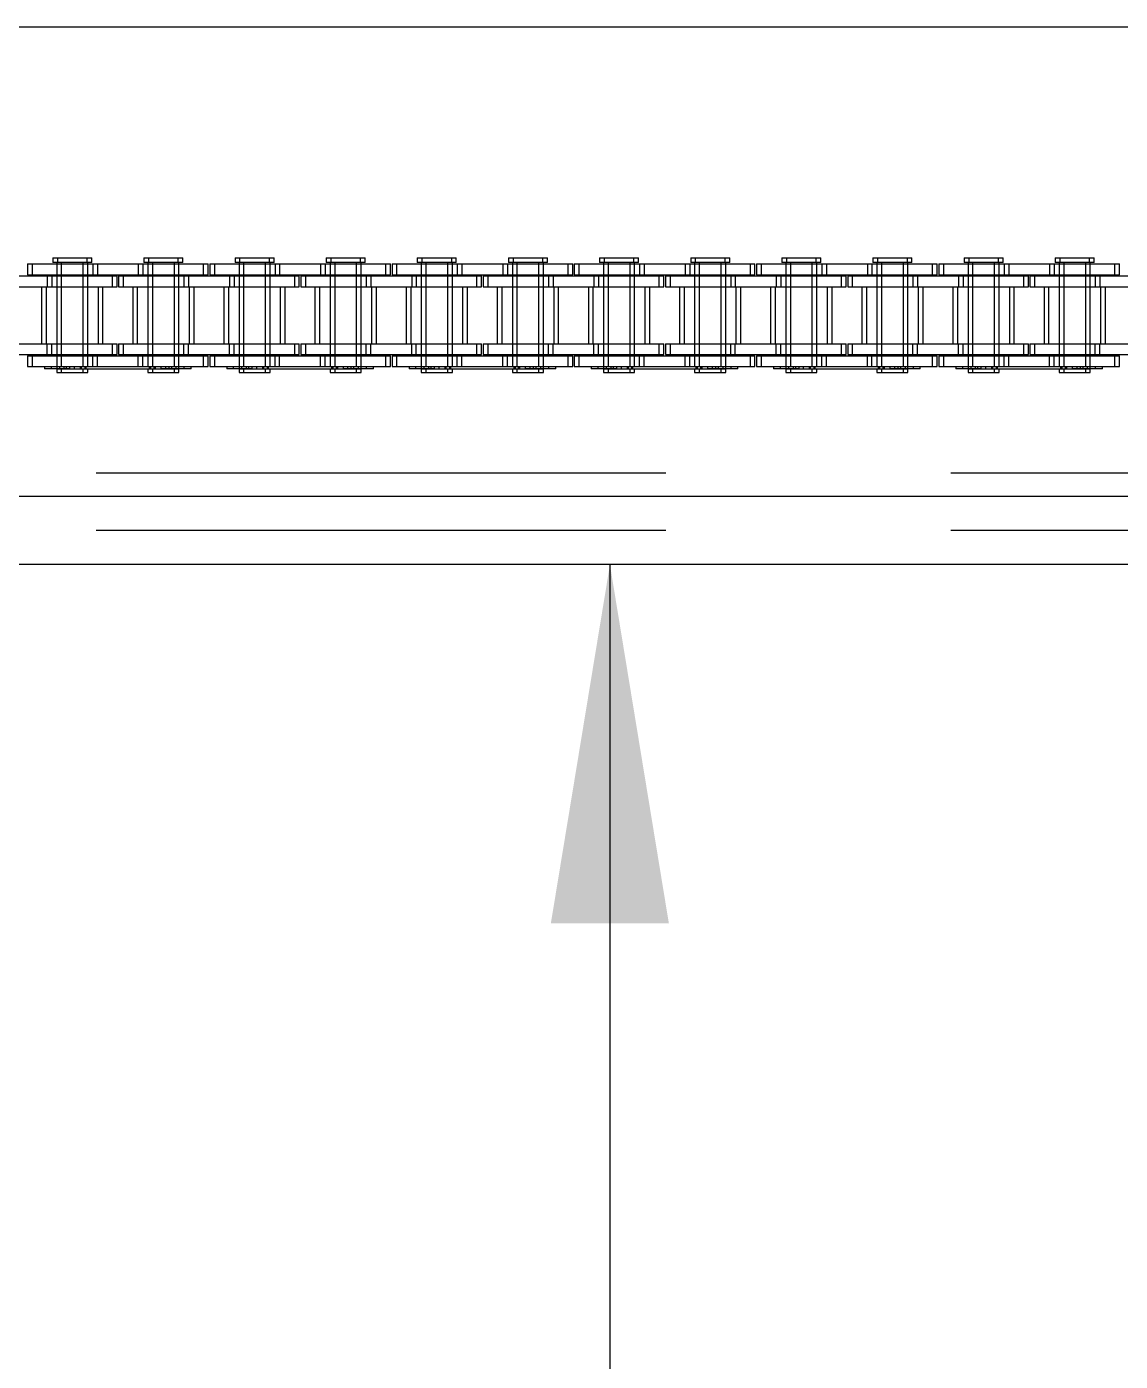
# Model space of a CAD drawing. Header units: metres. Extents: x 0 to 21025, y 0 to 14850.
# Drawn here: x 2429.3 to 2581.7, y 8935.5 to 9121.6 of the extents above; entities that cross this region are included whole.
import ezdxf

# ---------------------------------------------------------------- set-up
doc = ezdxf.new("R2010")
doc.units = ezdxf.units.M
doc.header["$LTSCALE"] = 25
doc.linetypes.add('HIDDEN2', pattern=[4.7625, 3.175, -1.5875])
for name, color, linetype in [('SDM', 7, 'Continuous'), ('SL4', 4, 'Continuous'), ('ST1', 7, 'HIDDEN2')]:
    doc.layers.add(name, color=color, linetype=linetype)
doc.styles.add('ROMANS', font='ROMANS.SHX')
doc.dimstyles.new('25___1-25', dxfattribs={"dimscale": 25, "dimtxt": 2.5, "dimasz": 2, "dimexe": 1.5, "dimexo": 1, "dimgap": 0.5, "dimtad": 1, "dimzin": 12, "dimtxsty": 'ROMANS', "dimcen": 0, "dimclrd": 256, "dimclre": 256, "dimclrt": 3, "dimazin": 3, "dimtfac": 1, "dimtmove": 0, "dimatfit": 0, "dimfxl": 1, "dimlwd": -1, "dimlwe": -1, "dimarcsym": 0})

msp = doc.modelspace()

# ---------------------------------------------------------------- linework, layer by layer
at = {"layer": 'SL4'}
for p, q in [((2085.807, 9121.619), (2875.564, 9121.619)), ((2085.802, 9056.144), (2875.564, 9056.144)), ((2875.564, 9046.619), (1925.562, 9046.619))]:
    msp.add_line(p, q, dxfattribs=at)
at = {"layer": 'ST1'}
for p, q in [((2429.41, 9088.541), (2438.505, 9088.541)), ((2429.41, 9088.541), (2429.41, 9087.021)), ((2430.05, 9088.541), (2430.05, 9087.021)), ((2432.932, 9089.384), (2437.729, 9089.384)), ((2432.932, 9089.384), (2432.932, 9088.725)), ((2437.729, 9088.725), (2432.932, 9088.725)), ((2433.485, 9088.725), (2433.485, 9074.227)), ((2433.485, 9088.541), (2433.485, 9087.021)), ((2433.571, 9089.384), (2433.571, 9088.725)), ((2434.125, 9088.725), (2434.125, 9074.227)), ((2434.125, 9088.541), (2434.125, 9087.021)), ((2437.175, 9074.227), (2437.175, 9088.725)), ((2437.175, 9087.021), (2437.175, 9088.541)), ((2437.729, 9089.384), (2438.368, 9089.384)), ((2437.729, 9088.725), (2437.729, 9089.384)), ((2438.368, 9088.725), (2437.729, 9088.725)), ((2437.815, 9074.227), (2437.815, 9088.725)), ((2437.815, 9087.021), (2437.815, 9088.541)), ((2438.368, 9088.725), (2438.368, 9089.384)), ((2438.505, 9088.541), (2438.505, 9087.021)), ((2438.505, 9088.541), (2444.855, 9088.541)), ((2439.145, 9088.541), (2439.145, 9087.021)), ((2444.855, 9088.541), (2444.855, 9087.021)), ((2444.855, 9088.541), (2453.95, 9088.541)), ((2445.495, 9088.541), (2445.495, 9087.021)), ((2445.632, 9089.384), (2450.429, 9089.384)), ((2445.632, 9089.384), (2445.632, 9088.725)), ((2450.429, 9088.725), (2445.632, 9088.725)), ((2446.185, 9088.725), (2446.185, 9074.227)), ((2446.185, 9088.541), (2446.185, 9087.021)), ((2446.271, 9089.384), (2446.271, 9088.725)), ((2446.825, 9088.725), (2446.825, 9074.227)), ((2446.825, 9088.541), (2446.825, 9087.021)), ((2449.875, 9074.227), (2449.875, 9088.725)), ((2449.875, 9087.021), (2449.875, 9088.541)), ((2450.429, 9089.384), (2451.068, 9089.384)), ((2450.429, 9088.725), (2450.429, 9089.384)), ((2451.068, 9088.725), (2450.429, 9088.725)), ((2450.515, 9074.227), (2450.515, 9088.725)), ((2450.515, 9087.021), (2450.515, 9088.541)), ((2451.068, 9088.725), (2451.068, 9089.384)), ((2453.95, 9088.541), (2454.59, 9088.541)), ((2453.95, 9087.021), (2453.95, 9088.541)), ((2454.59, 9087.021), (2454.59, 9088.541)), ((2454.81, 9088.541), (2463.905, 9088.541)), ((2454.81, 9088.541), (2454.81, 9087.021)), ((2455.45, 9088.541), (2455.45, 9087.021)), ((2458.332, 9089.384), (2463.129, 9089.384)), ((2458.332, 9089.384), (2458.332, 9088.725)), ((2463.129, 9088.725), (2458.332, 9088.725)), ((2458.885, 9088.725), (2458.885, 9074.227)), ((2458.885, 9088.541), (2458.885, 9087.021)), ((2458.971, 9089.384), (2458.971, 9088.725)), ((2459.525, 9088.725), (2459.525, 9074.227)), ((2459.525, 9088.541), (2459.525, 9087.021)), ((2462.575, 9074.227), (2462.575, 9088.725)), ((2462.575, 9087.021), (2462.575, 9088.541)), ((2463.129, 9089.384), (2463.768, 9089.384)), ((2463.129, 9088.725), (2463.129, 9089.384)), ((2463.768, 9088.725), (2463.129, 9088.725)), ((2463.215, 9074.227), (2463.215, 9088.725)), ((2463.215, 9087.021), (2463.215, 9088.541)), ((2463.768, 9088.725), (2463.768, 9089.384)), ((2463.905, 9088.541), (2463.905, 9087.021)), ((2463.905, 9088.541), (2470.255, 9088.541)), ((2464.545, 9088.541), (2464.545, 9087.021)), ((2470.255, 9088.541), (2470.255, 9087.021)), ((2470.255, 9088.541), (2479.35, 9088.541)), ((2470.895, 9088.541), (2470.895, 9087.021)), ((2471.032, 9089.384), (2475.829, 9089.384)), ((2471.032, 9089.384), (2471.032, 9088.725)), ((2475.829, 9088.725), (2471.032, 9088.725)), ((2471.585, 9088.725), (2471.585, 9074.227)), ((2471.585, 9088.541), (2471.585, 9087.021)), ((2471.671, 9089.384), (2471.671, 9088.725)), ((2472.225, 9088.725), (2472.225, 9074.227)), ((2472.225, 9088.541), (2472.225, 9087.021)), ((2475.275, 9074.227), (2475.275, 9088.725)), ((2475.275, 9087.021), (2475.275, 9088.541)), ((2475.829, 9089.384), (2476.468, 9089.384)), ((2475.829, 9088.725), (2475.829, 9089.384)), ((2476.468, 9088.725), (2475.829, 9088.725)), ((2475.915, 9074.227), (2475.915, 9088.725)), ((2475.915, 9087.021), (2475.915, 9088.541)), ((2476.468, 9088.725), (2476.468, 9089.384)), ((2479.35, 9088.541), (2479.99, 9088.541)), ((2479.35, 9087.021), (2479.35, 9088.541)), ((2479.99, 9087.021), (2479.99, 9088.541)), ((2480.21, 9088.541), (2489.305, 9088.541)), ((2480.21, 9088.541), (2480.21, 9087.021)), ((2480.85, 9088.541), (2480.85, 9087.021)), ((2483.732, 9089.384), (2488.529, 9089.384)), ((2483.732, 9089.384), (2483.732, 9088.725)), ((2488.529, 9088.725), (2483.732, 9088.725)), ((2484.285, 9088.725), (2484.285, 9074.227)), ((2484.285, 9088.541), (2484.285, 9087.021)), ((2484.371, 9089.384), (2484.371, 9088.725)), ((2484.925, 9088.725), (2484.925, 9074.227)), ((2484.925, 9088.541), (2484.925, 9087.021)), ((2487.975, 9074.227), (2487.975, 9088.725)), ((2487.975, 9087.021), (2487.975, 9088.541)), ((2488.529, 9089.384), (2489.168, 9089.384)), ((2488.529, 9088.725), (2488.529, 9089.384)), ((2489.168, 9088.725), (2488.529, 9088.725)), ((2488.615, 9074.227), (2488.615, 9088.725)), ((2488.615, 9087.021), (2488.615, 9088.541)), ((2489.168, 9088.725), (2489.168, 9089.384)), ((2489.305, 9088.541), (2489.305, 9087.021)), ((2489.305, 9088.541), (2495.655, 9088.541)), ((2489.945, 9088.541), (2489.945, 9087.021)), ((2495.655, 9088.541), (2495.655, 9087.021)), ((2495.655, 9088.541), (2504.75, 9088.541)), ((2496.295, 9088.541), (2496.295, 9087.021)), ((2496.432, 9089.384), (2501.229, 9089.384)), ((2496.432, 9089.384), (2496.432, 9088.725)), ((2501.229, 9088.725), (2496.432, 9088.725)), ((2496.985, 9088.725), (2496.985, 9074.227)), ((2496.985, 9088.541), (2496.985, 9087.021)), ((2497.071, 9089.384), (2497.071, 9088.725)), ((2497.625, 9088.725), (2497.625, 9074.227)), ((2497.625, 9088.541), (2497.625, 9087.021)), ((2500.675, 9074.227), (2500.675, 9088.725)), ((2500.675, 9087.021), (2500.675, 9088.541)), ((2501.229, 9089.384), (2501.868, 9089.384)), ((2501.229, 9088.725), (2501.229, 9089.384)), ((2501.868, 9088.725), (2501.229, 9088.725)), ((2501.315, 9074.227), (2501.315, 9088.725)), ((2501.315, 9087.021), (2501.315, 9088.541)), ((2501.868, 9088.725), (2501.868, 9089.384)), ((2504.75, 9088.541), (2505.39, 9088.541)), ((2504.75, 9087.021), (2504.75, 9088.541)), ((2505.39, 9087.021), (2505.39, 9088.541)), ((2505.61, 9088.541), (2514.705, 9088.541)), ((2505.61, 9088.541), (2505.61, 9087.021)), ((2506.25, 9088.541), (2506.25, 9087.021)), ((2509.132, 9089.384), (2513.929, 9089.384)), ((2509.132, 9089.384), (2509.132, 9088.725)), ((2513.929, 9088.725), (2509.132, 9088.725)), ((2509.685, 9088.725), (2509.685, 9074.227)), ((2509.685, 9088.541), (2509.685, 9087.021)), ((2509.771, 9089.384), (2509.771, 9088.725)), ((2510.325, 9088.725), (2510.325, 9074.227)), ((2510.325, 9088.541), (2510.325, 9087.021)), ((2513.375, 9074.227), (2513.375, 9088.725)), ((2513.375, 9087.021), (2513.375, 9088.541)), ((2513.929, 9089.384), (2514.568, 9089.384)), ((2513.929, 9088.725), (2513.929, 9089.384)), ((2514.568, 9088.725), (2513.929, 9088.725)), ((2514.015, 9074.227), (2514.015, 9088.725)), ((2514.015, 9087.021), (2514.015, 9088.541)), ((2514.568, 9088.725), (2514.568, 9089.384)), ((2514.705, 9088.541), (2514.705, 9087.021)), ((2514.705, 9088.541), (2521.055, 9088.541)), ((2515.345, 9088.541), (2515.345, 9087.021)), ((2521.055, 9088.541), (2521.055, 9087.021)), ((2521.055, 9088.541), (2530.15, 9088.541)), ((2521.695, 9088.541), (2521.695, 9087.021)), ((2521.832, 9089.384), (2526.629, 9089.384)), ((2521.832, 9089.384), (2521.832, 9088.725)), ((2526.629, 9088.725), (2521.832, 9088.725)), ((2522.385, 9088.725), (2522.385, 9074.227)), ((2522.385, 9088.541), (2522.385, 9087.021)), ((2522.471, 9089.384), (2522.471, 9088.725)), ((2523.025, 9088.725), (2523.025, 9074.227)), ((2523.025, 9088.541), (2523.025, 9087.021)), ((2526.075, 9074.227), (2526.075, 9088.725)), ((2526.075, 9087.021), (2526.075, 9088.541)), ((2526.629, 9089.384), (2527.268, 9089.384)), ((2526.629, 9088.725), (2526.629, 9089.384)), ((2527.268, 9088.725), (2526.629, 9088.725)), ((2526.715, 9074.227), (2526.715, 9088.725)), ((2526.715, 9087.021), (2526.715, 9088.541)), ((2527.268, 9088.725), (2527.268, 9089.384)), ((2530.15, 9088.541), (2530.79, 9088.541)), ((2530.15, 9087.021), (2530.15, 9088.541)), ((2530.79, 9087.021), (2530.79, 9088.541)), ((2531.01, 9088.541), (2540.105, 9088.541)), ((2531.01, 9088.541), (2531.01, 9087.021)), ((2531.65, 9088.541), (2531.65, 9087.021)), ((2534.532, 9089.384), (2539.329, 9089.384)), ((2534.532, 9089.384), (2534.532, 9088.725)), ((2539.329, 9088.725), (2534.532, 9088.725)), ((2535.085, 9088.725), (2535.085, 9074.227)), ((2535.085, 9088.541), (2535.085, 9087.021)), ((2535.171, 9089.384), (2535.171, 9088.725)), ((2535.725, 9088.725), (2535.725, 9074.227)), ((2535.725, 9088.541), (2535.725, 9087.021)), ((2538.775, 9074.227), (2538.775, 9088.725)), ((2538.775, 9087.021), (2538.775, 9088.541)), ((2539.329, 9089.384), (2539.968, 9089.384)), ((2539.329, 9088.725), (2539.329, 9089.384)), ((2539.968, 9088.725), (2539.329, 9088.725)), ((2539.415, 9074.227), (2539.415, 9088.725)), ((2539.415, 9087.021), (2539.415, 9088.541)), ((2539.968, 9088.725), (2539.968, 9089.384)), ((2540.105, 9088.541), (2540.105, 9087.021)), ((2540.105, 9088.541), (2546.455, 9088.541)), ((2540.745, 9088.541), (2540.745, 9087.021)), ((2546.455, 9088.541), (2546.455, 9087.021)), ((2546.455, 9088.541), (2555.55, 9088.541)), ((2547.095, 9088.541), (2547.095, 9087.021)), ((2547.232, 9089.384), (2552.029, 9089.384)), ((2547.232, 9089.384), (2547.232, 9088.725)), ((2552.029, 9088.725), (2547.232, 9088.725)), ((2547.785, 9088.725), (2547.785, 9074.227)), ((2547.785, 9088.541), (2547.785, 9087.021)), ((2547.871, 9089.384), (2547.871, 9088.725)), ((2548.425, 9088.725), (2548.425, 9074.227)), ((2548.425, 9088.541), (2548.425, 9087.021)), ((2551.475, 9074.227), (2551.475, 9088.725)), ((2551.475, 9087.021), (2551.475, 9088.541)), ((2552.029, 9089.384), (2552.668, 9089.384)), ((2552.029, 9088.725), (2552.029, 9089.384)), ((2552.668, 9088.725), (2552.029, 9088.725)), ((2552.115, 9074.227), (2552.115, 9088.725)), ((2552.115, 9087.021), (2552.115, 9088.541)), ((2552.668, 9088.725), (2552.668, 9089.384)), ((2555.55, 9088.541), (2556.19, 9088.541)), ((2555.55, 9087.021), (2555.55, 9088.541)), ((2556.19, 9087.021), (2556.19, 9088.541)), ((2556.41, 9088.541), (2565.505, 9088.541)), ((2556.41, 9088.541), (2556.41, 9087.021)), ((2557.05, 9088.541), (2557.05, 9087.021)), ((2559.932, 9089.384), (2564.729, 9089.384)), ((2559.932, 9089.384), (2559.932, 9088.725)), ((2564.729, 9088.725), (2559.932, 9088.725)), ((2560.485, 9088.725), (2560.485, 9074.227)), ((2560.485, 9088.541), (2560.485, 9087.021)), ((2560.571, 9089.384), (2560.571, 9088.725)), ((2561.125, 9088.725), (2561.125, 9074.227)), ((2561.125, 9088.541), (2561.125, 9087.021)), ((2564.175, 9074.227), (2564.175, 9088.725)), ((2564.175, 9087.021), (2564.175, 9088.541)), ((2564.729, 9089.384), (2565.368, 9089.384)), ((2564.729, 9088.725), (2564.729, 9089.384)), ((2565.368, 9088.725), (2564.729, 9088.725)), ((2564.815, 9074.227), (2564.815, 9088.725)), ((2564.815, 9087.021), (2564.815, 9088.541)), ((2565.368, 9088.725), (2565.368, 9089.384)), ((2565.505, 9088.541), (2565.505, 9087.021)), ((2565.505, 9088.541), (2571.855, 9088.541)), ((2566.145, 9088.541), (2566.145, 9087.021)), ((2571.855, 9088.541), (2571.855, 9087.021)), ((2571.855, 9088.541), (2580.95, 9088.541)), ((2572.495, 9088.541), (2572.495, 9087.021)), ((2572.632, 9089.384), (2577.429, 9089.384)), ((2572.632, 9089.384), (2572.632, 9088.725)), ((2577.429, 9088.725), (2572.632, 9088.725)), ((2573.185, 9088.725), (2573.185, 9074.227)), ((2573.185, 9088.541), (2573.185, 9087.021)), ((2573.271, 9089.384), (2573.271, 9088.725)), ((2573.825, 9088.725), (2573.825, 9074.227)), ((2573.825, 9088.541), (2573.825, 9087.021)), ((2576.875, 9074.227), (2576.875, 9088.725)), ((2576.875, 9087.021), (2576.875, 9088.541)), ((2577.429, 9089.384), (2578.068, 9089.384)), ((2577.429, 9088.725), (2577.429, 9089.384)), ((2578.068, 9088.725), (2577.429, 9088.725)), ((2577.515, 9074.227), (2577.515, 9088.725)), ((2577.515, 9087.021), (2577.515, 9088.541)), ((2578.068, 9088.725), (2578.068, 9089.384)), ((2580.95, 9088.541), (2581.59, 9088.541)), ((2580.95, 9087.021), (2580.95, 9088.541)), ((2581.59, 9087.021), (2581.59, 9088.541)), ((2425.805, 9086.869), (2432.155, 9086.869)), ((2429.41, 9087.021), (2438.505, 9087.021)), ((2432.155, 9086.869), (2432.155, 9085.349)), ((2432.155, 9086.869), (2441.25, 9086.869)), ((2432.795, 9086.869), (2432.795, 9085.349)), ((2433.485, 9086.869), (2433.485, 9085.349)), ((2434.125, 9086.869), (2434.125, 9085.349)), ((2437.175, 9085.349), (2437.175, 9086.869)), ((2437.815, 9085.349), (2437.815, 9086.869)), ((2438.505, 9087.021), (2444.855, 9087.021)), ((2441.25, 9086.869), (2441.89, 9086.869)), ((2441.25, 9085.349), (2441.25, 9086.869)), ((2441.89, 9085.349), (2441.89, 9086.869)), ((2442.11, 9086.869), (2451.205, 9086.869)), ((2442.11, 9086.869), (2442.11, 9085.349)), ((2442.75, 9086.869), (2442.75, 9085.349)), ((2444.855, 9087.021), (2453.95, 9087.021)), ((2446.185, 9086.869), (2446.185, 9085.349)), ((2446.825, 9086.869), (2446.825, 9085.349)), ((2449.875, 9085.349), (2449.875, 9086.869)), ((2450.515, 9085.349), (2450.515, 9086.869)), ((2451.205, 9086.869), (2451.205, 9085.349)), ((2451.205, 9086.869), (2457.555, 9086.869)), ((2451.845, 9086.869), (2451.845, 9085.349)), ((2453.95, 9087.021), (2454.59, 9087.021)), ((2454.81, 9087.021), (2463.905, 9087.021)), ((2457.555, 9086.869), (2457.555, 9085.349)), ((2457.555, 9086.869), (2466.65, 9086.869)), ((2458.195, 9086.869), (2458.195, 9085.349)), ((2458.885, 9086.869), (2458.885, 9085.349)), ((2459.525, 9086.869), (2459.525, 9085.349)), ((2462.575, 9085.349), (2462.575, 9086.869)), ((2463.215, 9085.349), (2463.215, 9086.869)), ((2463.905, 9087.021), (2470.255, 9087.021)), ((2466.65, 9086.869), (2467.29, 9086.869)), ((2466.65, 9085.349), (2466.65, 9086.869)), ((2467.29, 9085.349), (2467.29, 9086.869)), ((2467.51, 9086.869), (2476.605, 9086.869)), ((2467.51, 9086.869), (2467.51, 9085.349)), ((2468.15, 9086.869), (2468.15, 9085.349)), ((2470.255, 9087.021), (2479.35, 9087.021)), ((2471.585, 9086.869), (2471.585, 9085.349)), ((2472.225, 9086.869), (2472.225, 9085.349)), ((2475.275, 9085.349), (2475.275, 9086.869)), ((2475.915, 9085.349), (2475.915, 9086.869)), ((2476.605, 9086.869), (2476.605, 9085.349)), ((2476.605, 9086.869), (2482.955, 9086.869)), ((2477.245, 9086.869), (2477.245, 9085.349)), ((2479.35, 9087.021), (2479.99, 9087.021)), ((2480.21, 9087.021), (2489.305, 9087.021)), ((2482.955, 9086.869), (2482.955, 9085.349)), ((2482.955, 9086.869), (2492.05, 9086.869)), ((2483.595, 9086.869), (2483.595, 9085.349)), ((2484.285, 9086.869), (2484.285, 9085.349)), ((2484.925, 9086.869), (2484.925, 9085.349)), ((2487.975, 9085.349), (2487.975, 9086.869)), ((2488.615, 9085.349), (2488.615, 9086.869)), ((2489.305, 9087.021), (2495.655, 9087.021)), ((2492.05, 9086.869), (2492.69, 9086.869)), ((2492.05, 9085.349), (2492.05, 9086.869)), ((2492.69, 9085.349), (2492.69, 9086.869)), ((2492.91, 9086.869), (2502.005, 9086.869)), ((2492.91, 9086.869), (2492.91, 9085.349)), ((2493.55, 9086.869), (2493.55, 9085.349)), ((2495.655, 9087.021), (2504.75, 9087.021)), ((2496.985, 9086.869), (2496.985, 9085.349)), ((2497.625, 9086.869), (2497.625, 9085.349)), ((2500.675, 9085.349), (2500.675, 9086.869)), ((2501.315, 9085.349), (2501.315, 9086.869)), ((2502.005, 9086.869), (2502.005, 9085.349)), ((2502.005, 9086.869), (2508.355, 9086.869)), ((2502.645, 9086.869), (2502.645, 9085.349)), ((2504.75, 9087.021), (2505.39, 9087.021)), ((2505.61, 9087.021), (2514.705, 9087.021)), ((2508.355, 9086.869), (2508.355, 9085.349)), ((2508.355, 9086.869), (2517.45, 9086.869)), ((2508.995, 9086.869), (2508.995, 9085.349)), ((2509.685, 9086.869), (2509.685, 9085.349)), ((2510.325, 9086.869), (2510.325, 9085.349)), ((2513.375, 9085.349), (2513.375, 9086.869)), ((2514.015, 9085.349), (2514.015, 9086.869)), ((2514.705, 9087.021), (2521.055, 9087.021)), ((2517.45, 9086.869), (2518.09, 9086.869)), ((2517.45, 9085.349), (2517.45, 9086.869)), ((2518.09, 9085.349), (2518.09, 9086.869)), ((2518.31, 9086.869), (2527.405, 9086.869)), ((2518.31, 9086.869), (2518.31, 9085.349)), ((2518.95, 9086.869), (2518.95, 9085.349)), ((2521.055, 9087.021), (2530.15, 9087.021)), ((2522.385, 9086.869), (2522.385, 9085.349)), ((2523.025, 9086.869), (2523.025, 9085.349)), ((2526.075, 9085.349), (2526.075, 9086.869)), ((2526.715, 9085.349), (2526.715, 9086.869)), ((2527.405, 9086.869), (2527.405, 9085.349)), ((2527.405, 9086.869), (2533.755, 9086.869)), ((2528.045, 9086.869), (2528.045, 9085.349)), ((2530.15, 9087.021), (2530.79, 9087.021)), ((2531.01, 9087.021), (2540.105, 9087.021)), ((2533.755, 9086.869), (2533.755, 9085.349)), ((2533.755, 9086.869), (2542.85, 9086.869)), ((2534.395, 9086.869), (2534.395, 9085.349)), ((2535.085, 9086.869), (2535.085, 9085.349)), ((2535.725, 9086.869), (2535.725, 9085.349)), ((2538.775, 9085.349), (2538.775, 9086.869)), ((2539.415, 9085.349), (2539.415, 9086.869)), ((2540.105, 9087.021), (2546.455, 9087.021)), ((2542.85, 9086.869), (2543.49, 9086.869)), ((2542.85, 9085.349), (2542.85, 9086.869)), ((2543.49, 9085.349), (2543.49, 9086.869)), ((2543.71, 9086.869), (2552.805, 9086.869)), ((2543.71, 9086.869), (2543.71, 9085.349)), ((2544.35, 9086.869), (2544.35, 9085.349)), ((2546.455, 9087.021), (2555.55, 9087.021)), ((2547.785, 9086.869), (2547.785, 9085.349)), ((2548.425, 9086.869), (2548.425, 9085.349)), ((2551.475, 9085.349), (2551.475, 9086.869)), ((2552.115, 9085.349), (2552.115, 9086.869)), ((2552.805, 9086.869), (2552.805, 9085.349)), ((2552.805, 9086.869), (2559.155, 9086.869)), ((2553.445, 9086.869), (2553.445, 9085.349)), ((2555.55, 9087.021), (2556.19, 9087.021)), ((2556.41, 9087.021), (2565.505, 9087.021)), ((2559.155, 9086.869), (2559.155, 9085.349)), ((2559.155, 9086.869), (2568.25, 9086.869)), ((2559.795, 9086.869), (2559.795, 9085.349)), ((2560.485, 9086.869), (2560.485, 9085.349)), ((2561.125, 9086.869), (2561.125, 9085.349)), ((2564.175, 9085.349), (2564.175, 9086.869)), ((2564.815, 9085.349), (2564.815, 9086.869)), ((2565.505, 9087.021), (2571.855, 9087.021)), ((2568.25, 9086.869), (2568.89, 9086.869)), ((2568.25, 9085.349), (2568.25, 9086.869)), ((2568.89, 9085.349), (2568.89, 9086.869)), ((2569.11, 9086.869), (2578.205, 9086.869)), ((2569.11, 9086.869), (2569.11, 9085.349)), ((2569.75, 9086.869), (2569.75, 9085.349)), ((2571.855, 9087.021), (2580.95, 9087.021)), ((2573.185, 9086.869), (2573.185, 9085.349)), ((2573.825, 9086.869), (2573.825, 9085.349)), ((2576.875, 9085.349), (2576.875, 9086.869)), ((2577.515, 9085.349), (2577.515, 9086.869)), ((2578.205, 9086.869), (2578.205, 9085.349)), ((2578.205, 9086.869), (2584.555, 9086.869)), ((2578.845, 9086.869), (2578.845, 9085.349)), ((2580.95, 9087.021), (2581.59, 9087.021)), ((2425.805, 9085.349), (2432.155, 9085.349)), ((2431.37, 9085.349), (2431.37, 9077.419)), ((2432.01, 9085.349), (2432.01, 9077.419)), ((2432.155, 9085.349), (2441.25, 9085.349)), ((2433.485, 9085.349), (2433.485, 9077.419)), ((2434.125, 9085.349), (2434.125, 9077.419)), ((2437.175, 9077.419), (2437.175, 9085.349)), ((2437.815, 9077.419), (2437.815, 9085.349)), ((2439.29, 9077.419), (2439.29, 9085.349)), ((2439.93, 9077.419), (2439.93, 9085.349)), ((2441.25, 9085.349), (2441.89, 9085.349)), ((2442.11, 9085.349), (2451.205, 9085.349)), ((2444.07, 9085.349), (2444.07, 9077.419)), ((2444.71, 9085.349), (2444.71, 9077.419)), ((2446.185, 9085.349), (2446.185, 9077.419)), ((2446.825, 9085.349), (2446.825, 9077.419)), ((2449.875, 9077.419), (2449.875, 9085.349)), ((2450.515, 9077.419), (2450.515, 9085.349)), ((2451.205, 9085.349), (2457.555, 9085.349)), ((2451.99, 9077.419), (2451.99, 9085.349)), ((2452.63, 9077.419), (2452.63, 9085.349)), ((2456.77, 9085.349), (2456.77, 9077.419)), ((2457.41, 9085.349), (2457.41, 9077.419)), ((2457.555, 9085.349), (2466.65, 9085.349)), ((2458.885, 9085.349), (2458.885, 9077.419)), ((2459.525, 9085.349), (2459.525, 9077.419)), ((2462.575, 9077.419), (2462.575, 9085.349)), ((2463.215, 9077.419), (2463.215, 9085.349)), ((2464.69, 9077.419), (2464.69, 9085.349)), ((2465.33, 9077.419), (2465.33, 9085.349)), ((2466.65, 9085.349), (2467.29, 9085.349)), ((2467.51, 9085.349), (2476.605, 9085.349)), ((2469.47, 9085.349), (2469.47, 9077.419)), ((2470.11, 9085.349), (2470.11, 9077.419)), ((2471.585, 9085.349), (2471.585, 9077.419)), ((2472.225, 9085.349), (2472.225, 9077.419)), ((2475.275, 9077.419), (2475.275, 9085.349)), ((2475.915, 9077.419), (2475.915, 9085.349)), ((2476.605, 9085.349), (2482.955, 9085.349)), ((2477.39, 9077.419), (2477.39, 9085.349)), ((2478.03, 9077.419), (2478.03, 9085.349)), ((2482.17, 9085.349), (2482.17, 9077.419)), ((2482.81, 9085.349), (2482.81, 9077.419)), ((2482.955, 9085.349), (2492.05, 9085.349)), ((2484.285, 9085.349), (2484.285, 9077.419)), ((2484.925, 9085.349), (2484.925, 9077.419)), ((2487.975, 9077.419), (2487.975, 9085.349)), ((2488.615, 9077.419), (2488.615, 9085.349)), ((2490.09, 9077.419), (2490.09, 9085.349)), ((2490.73, 9077.419), (2490.73, 9085.349)), ((2492.05, 9085.349), (2492.69, 9085.349)), ((2492.91, 9085.349), (2502.005, 9085.349)), ((2494.87, 9085.349), (2494.87, 9077.419)), ((2495.51, 9085.349), (2495.51, 9077.419)), ((2496.985, 9085.349), (2496.985, 9077.419)), ((2497.625, 9085.349), (2497.625, 9077.419)), ((2500.675, 9077.419), (2500.675, 9085.349)), ((2501.315, 9077.419), (2501.315, 9085.349)), ((2502.005, 9085.349), (2508.355, 9085.349)), ((2502.79, 9077.419), (2502.79, 9085.349)), ((2503.43, 9077.419), (2503.43, 9085.349)), ((2507.57, 9085.349), (2507.57, 9077.419)), ((2508.21, 9085.349), (2508.21, 9077.419)), ((2508.355, 9085.349), (2517.45, 9085.349)), ((2509.685, 9085.349), (2509.685, 9077.419)), ((2510.325, 9085.349), (2510.325, 9077.419)), ((2513.375, 9077.419), (2513.375, 9085.349)), ((2514.015, 9077.419), (2514.015, 9085.349)), ((2515.49, 9077.419), (2515.49, 9085.349)), ((2516.13, 9077.419), (2516.13, 9085.349)), ((2517.45, 9085.349), (2518.09, 9085.349)), ((2518.31, 9085.349), (2527.405, 9085.349)), ((2520.27, 9085.349), (2520.27, 9077.419)), ((2520.91, 9085.349), (2520.91, 9077.419)), ((2522.385, 9085.349), (2522.385, 9077.419)), ((2523.025, 9085.349), (2523.025, 9077.419)), ((2526.075, 9077.419), (2526.075, 9085.349)), ((2526.715, 9077.419), (2526.715, 9085.349)), ((2527.405, 9085.349), (2533.755, 9085.349)), ((2528.19, 9077.419), (2528.19, 9085.349)), ((2528.83, 9077.419), (2528.83, 9085.349)), ((2532.97, 9085.349), (2532.97, 9077.419)), ((2533.61, 9085.349), (2533.61, 9077.419)), ((2533.755, 9085.349), (2542.85, 9085.349)), ((2535.085, 9085.349), (2535.085, 9077.419)), ((2535.725, 9085.349), (2535.725, 9077.419)), ((2538.775, 9077.419), (2538.775, 9085.349)), ((2539.415, 9077.419), (2539.415, 9085.349)), ((2540.89, 9077.419), (2540.89, 9085.349)), ((2541.53, 9077.419), (2541.53, 9085.349)), ((2542.85, 9085.349), (2543.49, 9085.349)), ((2543.71, 9085.349), (2552.805, 9085.349)), ((2545.67, 9085.349), (2545.67, 9077.419)), ((2546.31, 9085.349), (2546.31, 9077.419)), ((2547.785, 9085.349), (2547.785, 9077.419)), ((2548.425, 9085.349), (2548.425, 9077.419)), ((2551.475, 9077.419), (2551.475, 9085.349)), ((2552.115, 9077.419), (2552.115, 9085.349)), ((2552.805, 9085.349), (2559.155, 9085.349)), ((2553.59, 9077.419), (2553.59, 9085.349)), ((2554.23, 9077.419), (2554.23, 9085.349)), ((2558.37, 9085.349), (2558.37, 9077.419)), ((2559.01, 9085.349), (2559.01, 9077.419)), ((2559.155, 9085.349), (2568.25, 9085.349)), ((2560.485, 9085.349), (2560.485, 9077.419)), ((2561.125, 9085.349), (2561.125, 9077.419)), ((2564.175, 9077.419), (2564.175, 9085.349)), ((2564.815, 9077.419), (2564.815, 9085.349)), ((2566.29, 9077.419), (2566.29, 9085.349)), ((2566.93, 9077.419), (2566.93, 9085.349)), ((2568.25, 9085.349), (2568.89, 9085.349)), ((2569.11, 9085.349), (2578.205, 9085.349)), ((2571.07, 9085.349), (2571.07, 9077.419)), ((2571.71, 9085.349), (2571.71, 9077.419)), ((2573.185, 9085.349), (2573.185, 9077.419)), ((2573.825, 9085.349), (2573.825, 9077.419)), ((2576.875, 9077.419), (2576.875, 9085.349)), ((2577.515, 9077.419), (2577.515, 9085.349)), ((2578.205, 9085.349), (2584.555, 9085.349)), ((2578.99, 9077.419), (2578.99, 9085.349)), ((2579.63, 9077.419), (2579.63, 9085.349)), ((2425.805, 9077.419), (2432.155, 9077.419)), ((2432.155, 9075.899), (2432.155, 9077.419)), ((2432.155, 9077.419), (2441.25, 9077.419)), ((2432.795, 9075.899), (2432.795, 9077.419)), ((2433.485, 9077.419), (2433.485, 9075.899)), ((2434.125, 9077.419), (2434.125, 9075.899)), ((2437.175, 9075.899), (2437.175, 9077.419)), ((2437.815, 9075.899), (2437.815, 9077.419)), ((2441.25, 9077.419), (2441.89, 9077.419)), ((2441.25, 9075.899), (2441.25, 9077.419)), ((2441.89, 9075.899), (2441.89, 9077.419)), ((2442.11, 9077.419), (2451.205, 9077.419)), ((2442.11, 9077.419), (2442.11, 9075.899)), ((2442.75, 9077.419), (2442.75, 9075.899)), ((2446.185, 9077.419), (2446.185, 9075.899)), ((2446.825, 9077.419), (2446.825, 9075.899)), ((2449.875, 9075.899), (2449.875, 9077.419)), ((2450.515, 9075.899), (2450.515, 9077.419)), ((2451.205, 9075.899), (2451.205, 9077.419)), ((2451.205, 9077.419), (2457.555, 9077.419)), ((2451.845, 9075.899), (2451.845, 9077.419)), ((2457.555, 9075.899), (2457.555, 9077.419)), ((2457.555, 9077.419), (2466.65, 9077.419)), ((2458.195, 9075.899), (2458.195, 9077.419)), ((2458.885, 9077.419), (2458.885, 9075.899)), ((2459.525, 9077.419), (2459.525, 9075.899)), ((2462.575, 9075.899), (2462.575, 9077.419)), ((2463.215, 9075.899), (2463.215, 9077.419)), ((2466.65, 9077.419), (2467.29, 9077.419)), ((2466.65, 9075.899), (2466.65, 9077.419)), ((2467.29, 9075.899), (2467.29, 9077.419)), ((2467.51, 9077.419), (2476.605, 9077.419)), ((2467.51, 9077.419), (2467.51, 9075.899)), ((2468.15, 9077.419), (2468.15, 9075.899)), ((2471.585, 9077.419), (2471.585, 9075.899)), ((2472.225, 9077.419), (2472.225, 9075.899)), ((2475.275, 9075.899), (2475.275, 9077.419)), ((2475.915, 9075.899), (2475.915, 9077.419)), ((2476.605, 9075.899), (2476.605, 9077.419)), ((2476.605, 9077.419), (2482.955, 9077.419)), ((2477.245, 9075.899), (2477.245, 9077.419)), ((2482.955, 9075.899), (2482.955, 9077.419)), ((2482.955, 9077.419), (2492.05, 9077.419)), ((2483.595, 9075.899), (2483.595, 9077.419)), ((2484.285, 9077.419), (2484.285, 9075.899)), ((2484.925, 9077.419), (2484.925, 9075.899)), ((2487.975, 9075.899), (2487.975, 9077.419)), ((2488.615, 9075.899), (2488.615, 9077.419)), ((2492.05, 9077.419), (2492.69, 9077.419)), ((2492.05, 9075.899), (2492.05, 9077.419)), ((2492.69, 9075.899), (2492.69, 9077.419)), ((2492.91, 9077.419), (2502.005, 9077.419)), ((2492.91, 9077.419), (2492.91, 9075.899)), ((2493.55, 9077.419), (2493.55, 9075.899)), ((2496.985, 9077.419), (2496.985, 9075.899)), ((2497.625, 9077.419), (2497.625, 9075.899)), ((2500.675, 9075.899), (2500.675, 9077.419)), ((2501.315, 9075.899), (2501.315, 9077.419)), ((2502.005, 9075.899), (2502.005, 9077.419)), ((2502.005, 9077.419), (2508.355, 9077.419)), ((2502.645, 9075.899), (2502.645, 9077.419)), ((2508.355, 9075.899), (2508.355, 9077.419)), ((2508.355, 9077.419), (2517.45, 9077.419)), ((2508.995, 9075.899), (2508.995, 9077.419)), ((2509.685, 9077.419), (2509.685, 9075.899)), ((2510.325, 9077.419), (2510.325, 9075.899)), ((2513.375, 9075.899), (2513.375, 9077.419)), ((2514.015, 9075.899), (2514.015, 9077.419)), ((2517.45, 9077.419), (2518.09, 9077.419)), ((2517.45, 9075.899), (2517.45, 9077.419)), ((2518.09, 9075.899), (2518.09, 9077.419)), ((2518.31, 9077.419), (2527.405, 9077.419)), ((2518.31, 9077.419), (2518.31, 9075.899)), ((2518.95, 9077.419), (2518.95, 9075.899)), ((2522.385, 9077.419), (2522.385, 9075.899)), ((2523.025, 9077.419), (2523.025, 9075.899)), ((2526.075, 9075.899), (2526.075, 9077.419)), ((2526.715, 9075.899), (2526.715, 9077.419)), ((2527.405, 9075.899), (2527.405, 9077.419)), ((2527.405, 9077.419), (2533.755, 9077.419)), ((2528.045, 9075.899), (2528.045, 9077.419)), ((2533.755, 9075.899), (2533.755, 9077.419)), ((2533.755, 9077.419), (2542.85, 9077.419)), ((2534.395, 9075.899), (2534.395, 9077.419)), ((2535.085, 9077.419), (2535.085, 9075.899)), ((2535.725, 9077.419), (2535.725, 9075.899)), ((2538.775, 9075.899), (2538.775, 9077.419)), ((2539.415, 9075.899), (2539.415, 9077.419)), ((2542.85, 9077.419), (2543.49, 9077.419)), ((2542.85, 9075.899), (2542.85, 9077.419)), ((2543.49, 9075.899), (2543.49, 9077.419)), ((2543.71, 9077.419), (2552.805, 9077.419)), ((2543.71, 9077.419), (2543.71, 9075.899)), ((2544.35, 9077.419), (2544.35, 9075.899)), ((2547.785, 9077.419), (2547.785, 9075.899)), ((2548.425, 9077.419), (2548.425, 9075.899)), ((2551.475, 9075.899), (2551.475, 9077.419)), ((2552.115, 9075.899), (2552.115, 9077.419)), ((2552.805, 9075.899), (2552.805, 9077.419)), ((2552.805, 9077.419), (2559.155, 9077.419)), ((2553.445, 9075.899), (2553.445, 9077.419)), ((2559.155, 9075.899), (2559.155, 9077.419)), ((2559.155, 9077.419), (2568.25, 9077.419)), ((2559.795, 9075.899), (2559.795, 9077.419)), ((2560.485, 9077.419), (2560.485, 9075.899)), ((2561.125, 9077.419), (2561.125, 9075.899)), ((2564.175, 9075.899), (2564.175, 9077.419)), ((2564.815, 9075.899), (2564.815, 9077.419)), ((2568.25, 9077.419), (2568.89, 9077.419)), ((2568.25, 9075.899), (2568.25, 9077.419)), ((2568.89, 9075.899), (2568.89, 9077.419)), ((2569.11, 9077.419), (2578.205, 9077.419)), ((2569.11, 9077.419), (2569.11, 9075.899)), ((2569.75, 9077.419), (2569.75, 9075.899)), ((2573.185, 9077.419), (2573.185, 9075.899)), ((2573.825, 9077.419), (2573.825, 9075.899)), ((2576.875, 9075.899), (2576.875, 9077.419)), ((2577.515, 9075.899), (2577.515, 9077.419)), ((2578.205, 9075.899), (2578.205, 9077.419)), ((2578.205, 9077.419), (2584.555, 9077.419)), ((2578.845, 9075.899), (2578.845, 9077.419)), ((2425.805, 9075.899), (2432.155, 9075.899)), ((2429.41, 9075.747), (2438.505, 9075.747)), ((2429.41, 9075.747), (2429.41, 9074.227)), ((2430.05, 9075.747), (2430.05, 9074.227)), ((2432.155, 9075.899), (2441.25, 9075.899)), ((2433.485, 9075.747), (2433.485, 9073.894)), ((2434.125, 9075.747), (2434.125, 9074.227)), ((2437.175, 9074.227), (2437.175, 9075.747)), ((2437.815, 9074.227), (2437.815, 9075.747)), ((2438.505, 9074.227), (2438.505, 9075.747)), ((2438.505, 9075.747), (2444.855, 9075.747)), ((2439.145, 9074.227), (2439.145, 9075.747)), ((2441.25, 9075.899), (2441.89, 9075.899)), ((2442.11, 9075.899), (2451.205, 9075.899)), ((2444.855, 9074.227), (2444.855, 9075.747)), ((2444.855, 9075.747), (2453.95, 9075.747)), ((2445.495, 9074.227), (2445.495, 9075.747)), ((2446.185, 9075.747), (2446.185, 9074.227)), ((2446.825, 9075.747), (2446.825, 9074.227)), ((2449.875, 9074.227), (2449.875, 9075.747)), ((2450.515, 9073.894), (2450.515, 9075.747)), ((2451.205, 9075.899), (2457.555, 9075.899)), ((2453.95, 9075.747), (2454.59, 9075.747)), ((2453.95, 9074.227), (2453.95, 9075.747)), ((2454.59, 9074.227), (2454.59, 9075.747)), ((2454.81, 9075.747), (2463.905, 9075.747)), ((2454.81, 9075.747), (2454.81, 9074.227)), ((2455.45, 9075.747), (2455.45, 9074.227)), ((2457.555, 9075.899), (2466.65, 9075.899)), ((2458.885, 9075.747), (2458.885, 9073.894)), ((2459.525, 9075.747), (2459.525, 9074.227)), ((2462.575, 9074.227), (2462.575, 9075.747)), ((2463.215, 9074.227), (2463.215, 9075.747)), ((2463.905, 9074.227), (2463.905, 9075.747)), ((2463.905, 9075.747), (2470.255, 9075.747)), ((2464.545, 9074.227), (2464.545, 9075.747)), ((2466.65, 9075.899), (2467.29, 9075.899)), ((2467.51, 9075.899), (2476.605, 9075.899)), ((2470.255, 9074.227), (2470.255, 9075.747)), ((2470.255, 9075.747), (2479.35, 9075.747)), ((2470.895, 9074.227), (2470.895, 9075.747)), ((2471.585, 9075.747), (2471.585, 9074.227)), ((2472.225, 9075.747), (2472.225, 9074.227)), ((2475.275, 9074.227), (2475.275, 9075.747)), ((2475.915, 9073.894), (2475.915, 9075.747)), ((2476.605, 9075.899), (2482.955, 9075.899)), ((2479.35, 9075.747), (2479.99, 9075.747)), ((2479.35, 9074.227), (2479.35, 9075.747)), ((2479.99, 9074.227), (2479.99, 9075.747)), ((2480.21, 9075.747), (2489.305, 9075.747)), ((2480.21, 9075.747), (2480.21, 9074.227)), ((2480.85, 9075.747), (2480.85, 9074.227)), ((2482.955, 9075.899), (2492.05, 9075.899)), ((2484.285, 9075.747), (2484.285, 9073.894)), ((2484.925, 9075.747), (2484.925, 9074.227)), ((2487.975, 9074.227), (2487.975, 9075.747)), ((2488.615, 9074.227), (2488.615, 9075.747)), ((2489.305, 9074.227), (2489.305, 9075.747)), ((2489.305, 9075.747), (2495.655, 9075.747)), ((2489.945, 9074.227), (2489.945, 9075.747)), ((2492.05, 9075.899), (2492.69, 9075.899)), ((2492.91, 9075.899), (2502.005, 9075.899)), ((2495.655, 9074.227), (2495.655, 9075.747)), ((2495.655, 9075.747), (2504.75, 9075.747)), ((2496.295, 9074.227), (2496.295, 9075.747)), ((2496.985, 9075.747), (2496.985, 9074.227)), ((2497.625, 9075.747), (2497.625, 9074.227)), ((2500.675, 9074.227), (2500.675, 9075.747)), ((2501.315, 9073.894), (2501.315, 9075.747)), ((2502.005, 9075.899), (2508.355, 9075.899)), ((2504.75, 9075.747), (2505.39, 9075.747)), ((2504.75, 9074.227), (2504.75, 9075.747)), ((2505.39, 9074.227), (2505.39, 9075.747)), ((2505.61, 9075.747), (2514.705, 9075.747)), ((2505.61, 9075.747), (2505.61, 9074.227)), ((2506.25, 9075.747), (2506.25, 9074.227)), ((2508.355, 9075.899), (2517.45, 9075.899)), ((2509.685, 9075.747), (2509.685, 9073.894)), ((2510.325, 9075.747), (2510.325, 9074.227)), ((2513.375, 9074.227), (2513.375, 9075.747)), ((2514.015, 9074.227), (2514.015, 9075.747)), ((2514.705, 9074.227), (2514.705, 9075.747)), ((2514.705, 9075.747), (2521.055, 9075.747)), ((2515.345, 9074.227), (2515.345, 9075.747)), ((2517.45, 9075.899), (2518.09, 9075.899)), ((2518.31, 9075.899), (2527.405, 9075.899)), ((2521.055, 9074.227), (2521.055, 9075.747)), ((2521.055, 9075.747), (2530.15, 9075.747)), ((2521.695, 9074.227), (2521.695, 9075.747)), ((2522.385, 9075.747), (2522.385, 9074.227)), ((2523.025, 9075.747), (2523.025, 9074.227)), ((2526.075, 9074.227), (2526.075, 9075.747)), ((2526.715, 9073.894), (2526.715, 9075.747)), ((2527.405, 9075.899), (2533.755, 9075.899)), ((2530.15, 9075.747), (2530.79, 9075.747)), ((2530.15, 9074.227), (2530.15, 9075.747)), ((2530.79, 9074.227), (2530.79, 9075.747)), ((2531.01, 9075.747), (2540.105, 9075.747)), ((2531.01, 9075.747), (2531.01, 9074.227)), ((2531.65, 9075.747), (2531.65, 9074.227)), ((2533.755, 9075.899), (2542.85, 9075.899)), ((2535.085, 9075.747), (2535.085, 9073.894)), ((2535.725, 9075.747), (2535.725, 9074.227)), ((2538.775, 9074.227), (2538.775, 9075.747)), ((2539.415, 9074.227), (2539.415, 9075.747)), ((2540.105, 9074.227), (2540.105, 9075.747)), ((2540.105, 9075.747), (2546.455, 9075.747)), ((2540.745, 9074.227), (2540.745, 9075.747)), ((2542.85, 9075.899), (2543.49, 9075.899)), ((2543.71, 9075.899), (2552.805, 9075.899)), ((2546.455, 9074.227), (2546.455, 9075.747)), ((2546.455, 9075.747), (2555.55, 9075.747)), ((2547.095, 9074.227), (2547.095, 9075.747)), ((2547.785, 9075.747), (2547.785, 9074.227)), ((2548.425, 9075.747), (2548.425, 9074.227)), ((2551.475, 9074.227), (2551.475, 9075.747)), ((2552.115, 9073.894), (2552.115, 9075.747)), ((2552.805, 9075.899), (2559.155, 9075.899)), ((2555.55, 9075.747), (2556.19, 9075.747)), ((2555.55, 9074.227), (2555.55, 9075.747)), ((2556.19, 9074.227), (2556.19, 9075.747)), ((2556.41, 9075.747), (2565.505, 9075.747)), ((2556.41, 9075.747), (2556.41, 9074.227)), ((2557.05, 9075.747), (2557.05, 9074.227)), ((2559.155, 9075.899), (2568.25, 9075.899)), ((2560.485, 9075.747), (2560.485, 9073.894)), ((2561.125, 9075.747), (2561.125, 9074.227)), ((2564.175, 9074.227), (2564.175, 9075.747)), ((2564.815, 9074.227), (2564.815, 9075.747)), ((2565.505, 9074.227), (2565.505, 9075.747)), ((2565.505, 9075.747), (2571.855, 9075.747)), ((2566.145, 9074.227), (2566.145, 9075.747)), ((2568.25, 9075.899), (2568.89, 9075.899)), ((2569.11, 9075.899), (2578.205, 9075.899)), ((2571.855, 9074.227), (2571.855, 9075.747)), ((2571.855, 9075.747), (2580.95, 9075.747)), ((2572.495, 9074.227), (2572.495, 9075.747)), ((2573.185, 9075.747), (2573.185, 9074.227)), ((2573.825, 9075.747), (2573.825, 9074.227)), ((2576.875, 9074.227), (2576.875, 9075.747)), ((2577.515, 9073.894), (2577.515, 9075.747)), ((2578.205, 9075.899), (2584.555, 9075.899)), ((2580.95, 9075.747), (2581.59, 9075.747)), ((2580.95, 9074.227), (2580.95, 9075.747)), ((2581.59, 9074.227), (2581.59, 9075.747)), ((2429.41, 9074.227), (2438.505, 9074.227)), ((2431.778, 9074.227), (2431.778, 9073.894)), ((2435.33, 9073.894), (2431.778, 9073.894)), ((2432.739, 9073.894), (2432.739, 9074.227)), ((2437.175, 9073.858), (2433.485, 9073.858)), ((2433.485, 9073.858), (2433.485, 9073.384)), ((2433.485, 9073.384), (2437.175, 9073.384)), ((2433.854, 9074.227), (2433.854, 9073.858)), ((2434.125, 9073.858), (2434.125, 9073.384)), ((2434.494, 9074.227), (2434.494, 9073.858)), ((2434.863, 9073.894), (2434.863, 9074.227)), ((2435.33, 9073.894), (2435.33, 9074.227)), ((2435.33, 9073.894), (2448.03, 9073.894)), ((2435.97, 9073.894), (2435.97, 9074.227)), ((2436.806, 9073.858), (2436.806, 9074.227)), ((2436.949, 9073.894), (2436.949, 9074.227)), ((2437.815, 9073.858), (2437.175, 9073.858)), ((2437.175, 9073.384), (2437.175, 9073.858)), ((2437.175, 9073.384), (2437.815, 9073.384)), ((2437.446, 9073.858), (2437.446, 9074.227)), ((2437.589, 9073.894), (2437.589, 9074.227)), ((2437.815, 9073.384), (2437.815, 9073.858)), ((2438.505, 9074.227), (2444.855, 9074.227)), ((2444.855, 9074.227), (2453.95, 9074.227)), ((2449.875, 9073.858), (2446.185, 9073.858)), ((2446.185, 9073.858), (2446.185, 9073.384)), ((2446.185, 9073.384), (2449.875, 9073.384)), ((2446.411, 9073.894), (2446.411, 9074.227)), ((2446.554, 9074.227), (2446.554, 9073.858)), ((2446.825, 9073.858), (2446.825, 9073.384)), ((2447.051, 9073.894), (2447.051, 9074.227)), ((2447.194, 9074.227), (2447.194, 9073.858)), ((2448.03, 9073.894), (2448.03, 9074.227)), ((2451.261, 9073.894), (2448.03, 9073.894)), ((2448.67, 9073.894), (2448.67, 9074.227)), ((2449.137, 9073.894), (2449.137, 9074.227)), ((2449.506, 9073.858), (2449.506, 9074.227)), ((2450.515, 9073.858), (2449.875, 9073.858)), ((2449.875, 9073.384), (2449.875, 9073.858)), ((2449.875, 9073.384), (2450.515, 9073.384)), ((2450.146, 9073.858), (2450.146, 9074.227)), ((2450.515, 9073.384), (2450.515, 9073.858)), ((2451.261, 9073.894), (2451.261, 9074.227)), ((2452.222, 9073.894), (2451.261, 9073.894)), ((2452.222, 9073.894), (2452.222, 9074.227)), ((2453.95, 9074.227), (2454.59, 9074.227)), ((2454.81, 9074.227), (2463.905, 9074.227)), ((2457.178, 9074.227), (2457.178, 9073.894)), ((2460.73, 9073.894), (2457.178, 9073.894)), ((2458.139, 9073.894), (2458.139, 9074.227)), ((2462.575, 9073.858), (2458.885, 9073.858)), ((2458.885, 9073.858), (2458.885, 9073.384)), ((2458.885, 9073.384), (2462.575, 9073.384)), ((2459.254, 9074.227), (2459.254, 9073.858)), ((2459.525, 9073.858), (2459.525, 9073.384)), ((2459.894, 9074.227), (2459.894, 9073.858)), ((2460.263, 9073.894), (2460.263, 9074.227)), ((2460.73, 9073.894), (2460.73, 9074.227)), ((2460.73, 9073.894), (2473.43, 9073.894)), ((2461.37, 9073.894), (2461.37, 9074.227)), ((2462.206, 9073.858), (2462.206, 9074.227)), ((2462.349, 9073.894), (2462.349, 9074.227)), ((2463.215, 9073.858), (2462.575, 9073.858)), ((2462.575, 9073.384), (2462.575, 9073.858)), ((2462.575, 9073.384), (2463.215, 9073.384)), ((2462.846, 9073.858), (2462.846, 9074.227)), ((2462.989, 9073.894), (2462.989, 9074.227)), ((2463.215, 9073.384), (2463.215, 9073.858)), ((2463.905, 9074.227), (2470.255, 9074.227)), ((2470.255, 9074.227), (2479.35, 9074.227)), ((2475.275, 9073.858), (2471.585, 9073.858)), ((2471.585, 9073.858), (2471.585, 9073.384)), ((2471.585, 9073.384), (2475.275, 9073.384)), ((2471.811, 9073.894), (2471.811, 9074.227)), ((2471.954, 9074.227), (2471.954, 9073.858)), ((2472.225, 9073.858), (2472.225, 9073.384)), ((2472.451, 9073.894), (2472.451, 9074.227)), ((2472.594, 9074.227), (2472.594, 9073.858)), ((2473.43, 9073.894), (2473.43, 9074.227)), ((2476.661, 9073.894), (2473.43, 9073.894)), ((2474.07, 9073.894), (2474.07, 9074.227)), ((2474.537, 9073.894), (2474.537, 9074.227)), ((2474.906, 9073.858), (2474.906, 9074.227)), ((2475.915, 9073.858), (2475.275, 9073.858)), ((2475.275, 9073.384), (2475.275, 9073.858)), ((2475.275, 9073.384), (2475.915, 9073.384)), ((2475.546, 9073.858), (2475.546, 9074.227)), ((2475.915, 9073.384), (2475.915, 9073.858)), ((2476.661, 9073.894), (2476.661, 9074.227)), ((2477.622, 9073.894), (2476.661, 9073.894)), ((2477.622, 9073.894), (2477.622, 9074.227)), ((2479.35, 9074.227), (2479.99, 9074.227)), ((2480.21, 9074.227), (2489.305, 9074.227)), ((2482.578, 9074.227), (2482.578, 9073.894)), ((2486.13, 9073.894), (2482.578, 9073.894)), ((2483.539, 9073.894), (2483.539, 9074.227)), ((2487.975, 9073.858), (2484.285, 9073.858)), ((2484.285, 9073.858), (2484.285, 9073.384)), ((2484.285, 9073.384), (2487.975, 9073.384)), ((2484.654, 9074.227), (2484.654, 9073.858)), ((2484.925, 9073.858), (2484.925, 9073.384)), ((2485.294, 9074.227), (2485.294, 9073.858)), ((2485.663, 9073.894), (2485.663, 9074.227)), ((2486.13, 9073.894), (2486.13, 9074.227)), ((2486.13, 9073.894), (2498.83, 9073.894)), ((2486.77, 9073.894), (2486.77, 9074.227)), ((2487.606, 9073.858), (2487.606, 9074.227)), ((2487.749, 9073.894), (2487.749, 9074.227)), ((2488.615, 9073.858), (2487.975, 9073.858)), ((2487.975, 9073.384), (2487.975, 9073.858)), ((2487.975, 9073.384), (2488.615, 9073.384)), ((2488.246, 9073.858), (2488.246, 9074.227)), ((2488.389, 9073.894), (2488.389, 9074.227)), ((2488.615, 9073.384), (2488.615, 9073.858)), ((2489.305, 9074.227), (2495.655, 9074.227)), ((2495.655, 9074.227), (2504.75, 9074.227)), ((2500.675, 9073.858), (2496.985, 9073.858)), ((2496.985, 9073.858), (2496.985, 9073.384)), ((2496.985, 9073.384), (2500.675, 9073.384)), ((2497.211, 9073.894), (2497.211, 9074.227)), ((2497.354, 9074.227), (2497.354, 9073.858)), ((2497.625, 9073.858), (2497.625, 9073.384)), ((2497.851, 9073.894), (2497.851, 9074.227)), ((2497.994, 9074.227), (2497.994, 9073.858)), ((2498.83, 9073.894), (2498.83, 9074.227)), ((2502.061, 9073.894), (2498.83, 9073.894)), ((2499.47, 9073.894), (2499.47, 9074.227)), ((2499.937, 9073.894), (2499.937, 9074.227)), ((2500.306, 9073.858), (2500.306, 9074.227)), ((2501.315, 9073.858), (2500.675, 9073.858)), ((2500.675, 9073.384), (2500.675, 9073.858)), ((2500.675, 9073.384), (2501.315, 9073.384)), ((2500.946, 9073.858), (2500.946, 9074.227)), ((2501.315, 9073.384), (2501.315, 9073.858)), ((2502.061, 9073.894), (2502.061, 9074.227)), ((2503.022, 9073.894), (2502.061, 9073.894)), ((2503.022, 9073.894), (2503.022, 9074.227)), ((2504.75, 9074.227), (2505.39, 9074.227)), ((2505.61, 9074.227), (2514.705, 9074.227)), ((2507.978, 9074.227), (2507.978, 9073.894)), ((2511.53, 9073.894), (2507.978, 9073.894)), ((2508.939, 9073.894), (2508.939, 9074.227)), ((2513.375, 9073.858), (2509.685, 9073.858)), ((2509.685, 9073.858), (2509.685, 9073.384)), ((2509.685, 9073.384), (2513.375, 9073.384)), ((2510.054, 9074.227), (2510.054, 9073.858)), ((2510.325, 9073.858), (2510.325, 9073.384)), ((2510.694, 9074.227), (2510.694, 9073.858)), ((2511.063, 9073.894), (2511.063, 9074.227)), ((2511.53, 9073.894), (2511.53, 9074.227)), ((2511.53, 9073.894), (2524.23, 9073.894)), ((2512.17, 9073.894), (2512.17, 9074.227)), ((2513.006, 9073.858), (2513.006, 9074.227)), ((2513.149, 9073.894), (2513.149, 9074.227)), ((2514.015, 9073.858), (2513.375, 9073.858)), ((2513.375, 9073.384), (2513.375, 9073.858)), ((2513.375, 9073.384), (2514.015, 9073.384)), ((2513.646, 9073.858), (2513.646, 9074.227)), ((2513.789, 9073.894), (2513.789, 9074.227)), ((2514.015, 9073.384), (2514.015, 9073.858)), ((2514.705, 9074.227), (2521.055, 9074.227)), ((2521.055, 9074.227), (2530.15, 9074.227)), ((2526.075, 9073.858), (2522.385, 9073.858)), ((2522.385, 9073.858), (2522.385, 9073.384)), ((2522.385, 9073.384), (2526.075, 9073.384)), ((2522.611, 9073.894), (2522.611, 9074.227)), ((2522.754, 9074.227), (2522.754, 9073.858)), ((2523.025, 9073.858), (2523.025, 9073.384)), ((2523.251, 9073.894), (2523.251, 9074.227)), ((2523.394, 9074.227), (2523.394, 9073.858)), ((2524.23, 9073.894), (2524.23, 9074.227)), ((2527.461, 9073.894), (2524.23, 9073.894)), ((2524.87, 9073.894), (2524.87, 9074.227)), ((2525.337, 9073.894), (2525.337, 9074.227)), ((2525.706, 9073.858), (2525.706, 9074.227)), ((2526.715, 9073.858), (2526.075, 9073.858)), ((2526.075, 9073.384), (2526.075, 9073.858)), ((2526.075, 9073.384), (2526.715, 9073.384)), ((2526.346, 9073.858), (2526.346, 9074.227)), ((2526.715, 9073.384), (2526.715, 9073.858)), ((2527.461, 9073.894), (2527.461, 9074.227)), ((2528.422, 9073.894), (2527.461, 9073.894)), ((2528.422, 9073.894), (2528.422, 9074.227)), ((2530.15, 9074.227), (2530.79, 9074.227)), ((2531.01, 9074.227), (2540.105, 9074.227)), ((2533.378, 9074.227), (2533.378, 9073.894)), ((2536.93, 9073.894), (2533.378, 9073.894)), ((2534.339, 9073.894), (2534.339, 9074.227)), ((2538.775, 9073.858), (2535.085, 9073.858)), ((2535.085, 9073.858), (2535.085, 9073.384)), ((2535.085, 9073.384), (2538.775, 9073.384)), ((2535.454, 9074.227), (2535.454, 9073.858)), ((2535.725, 9073.858), (2535.725, 9073.384)), ((2536.094, 9074.227), (2536.094, 9073.858)), ((2536.463, 9073.894), (2536.463, 9074.227)), ((2536.93, 9073.894), (2536.93, 9074.227)), ((2536.93, 9073.894), (2549.63, 9073.894)), ((2537.57, 9073.894), (2537.57, 9074.227)), ((2538.406, 9073.858), (2538.406, 9074.227)), ((2538.549, 9073.894), (2538.549, 9074.227)), ((2539.415, 9073.858), (2538.775, 9073.858)), ((2538.775, 9073.384), (2538.775, 9073.858)), ((2538.775, 9073.384), (2539.415, 9073.384)), ((2539.046, 9073.858), (2539.046, 9074.227)), ((2539.189, 9073.894), (2539.189, 9074.227)), ((2539.415, 9073.384), (2539.415, 9073.858)), ((2540.105, 9074.227), (2546.455, 9074.227)), ((2546.455, 9074.227), (2555.55, 9074.227)), ((2551.475, 9073.858), (2547.785, 9073.858)), ((2547.785, 9073.858), (2547.785, 9073.384)), ((2547.785, 9073.384), (2551.475, 9073.384)), ((2548.011, 9073.894), (2548.011, 9074.227)), ((2548.154, 9074.227), (2548.154, 9073.858)), ((2548.425, 9073.858), (2548.425, 9073.384)), ((2548.651, 9073.894), (2548.651, 9074.227)), ((2548.794, 9074.227), (2548.794, 9073.858)), ((2549.63, 9073.894), (2549.63, 9074.227)), ((2552.861, 9073.894), (2549.63, 9073.894)), ((2550.27, 9073.894), (2550.27, 9074.227)), ((2550.737, 9073.894), (2550.737, 9074.227)), ((2551.106, 9073.858), (2551.106, 9074.227)), ((2552.115, 9073.858), (2551.475, 9073.858)), ((2551.475, 9073.384), (2551.475, 9073.858)), ((2551.475, 9073.384), (2552.115, 9073.384)), ((2551.746, 9073.858), (2551.746, 9074.227)), ((2552.115, 9073.384), (2552.115, 9073.858)), ((2552.861, 9073.894), (2552.861, 9074.227)), ((2553.822, 9073.894), (2552.861, 9073.894)), ((2553.822, 9073.894), (2553.822, 9074.227)), ((2555.55, 9074.227), (2556.19, 9074.227)), ((2556.41, 9074.227), (2565.505, 9074.227)), ((2558.778, 9074.227), (2558.778, 9073.894)), ((2562.33, 9073.894), (2558.778, 9073.894)), ((2559.739, 9073.894), (2559.739, 9074.227)), ((2564.175, 9073.858), (2560.485, 9073.858)), ((2560.485, 9073.858), (2560.485, 9073.384)), ((2560.485, 9073.384), (2564.175, 9073.384)), ((2560.854, 9074.227), (2560.854, 9073.858)), ((2561.125, 9073.858), (2561.125, 9073.384)), ((2561.494, 9074.227), (2561.494, 9073.858)), ((2561.863, 9073.894), (2561.863, 9074.227)), ((2562.33, 9073.894), (2562.33, 9074.227)), ((2562.33, 9073.894), (2575.03, 9073.894)), ((2562.97, 9073.894), (2562.97, 9074.227)), ((2563.806, 9073.858), (2563.806, 9074.227)), ((2563.949, 9073.894), (2563.949, 9074.227)), ((2564.815, 9073.858), (2564.175, 9073.858)), ((2564.175, 9073.384), (2564.175, 9073.858)), ((2564.175, 9073.384), (2564.815, 9073.384)), ((2564.446, 9073.858), (2564.446, 9074.227)), ((2564.589, 9073.894), (2564.589, 9074.227)), ((2564.815, 9073.384), (2564.815, 9073.858)), ((2565.505, 9074.227), (2571.855, 9074.227)), ((2571.855, 9074.227), (2580.95, 9074.227)), ((2576.875, 9073.858), (2573.185, 9073.858)), ((2573.185, 9073.858), (2573.185, 9073.384)), ((2573.185, 9073.384), (2576.875, 9073.384)), ((2573.411, 9073.894), (2573.411, 9074.227)), ((2573.554, 9074.227), (2573.554, 9073.858)), ((2573.825, 9073.858), (2573.825, 9073.384)), ((2574.051, 9073.894), (2574.051, 9074.227)), ((2574.194, 9074.227), (2574.194, 9073.858)), ((2575.03, 9073.894), (2575.03, 9074.227)), ((2578.261, 9073.894), (2575.03, 9073.894)), ((2575.67, 9073.894), (2575.67, 9074.227)), ((2576.137, 9073.894), (2576.137, 9074.227)), ((2576.506, 9073.858), (2576.506, 9074.227)), ((2577.515, 9073.858), (2576.875, 9073.858)), ((2576.875, 9073.384), (2576.875, 9073.858)), ((2576.875, 9073.384), (2577.515, 9073.384)), ((2577.146, 9073.858), (2577.146, 9074.227)), ((2577.515, 9073.384), (2577.515, 9073.858)), ((2578.261, 9073.894), (2578.261, 9074.227)), ((2579.222, 9073.894), (2578.261, 9073.894)), ((2579.222, 9073.894), (2579.222, 9074.227)), ((2580.95, 9074.227), (2581.59, 9074.227)), ((2875.564, 9059.381), (1875.564, 9059.381)), ((2085.802, 9056.144), (2875.564, 9056.144)), ((2875.564, 9051.381), (1875.564, 9051.381))]:
    msp.add_line(p, q, dxfattribs=at)

# ---------------------------------------------------------------- leaders
at = {"layer": 'SDM'}
msp.add_leader([(2510.578, 9046.619), (2510.512, 8722.009)], dimstyle='25___1-25', override={"dimgap": 0.5, "dimtad": 0}, dxfattribs=at)

doc.saveas('drawing.dxf')
